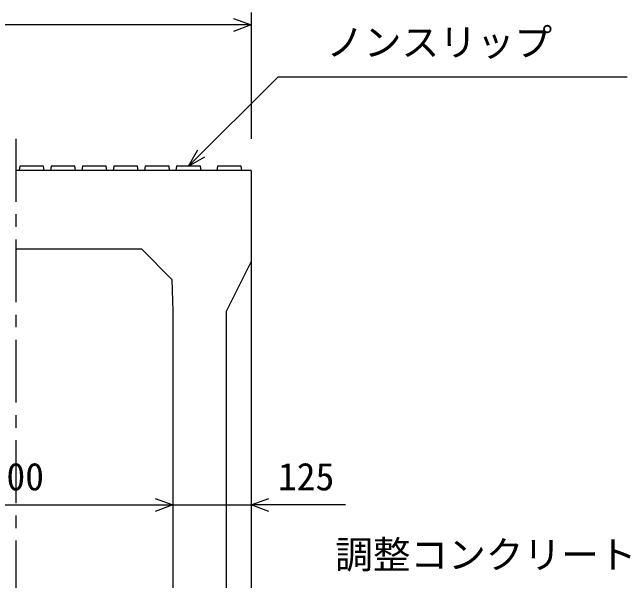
# Model space of a CAD drawing. Units: millimetres, scale not verified. Extents: x -16800 to 16800, y -5940 to 5940.
# Drawn here: x 1344 to 2330, y -593 to 312 of the extents above; entities that cross this region are included whole.
import ezdxf
from ezdxf.enums import TextEntityAlignment as Align

# ---------------------------------------------------------------- set-up
doc = ezdxf.new("R2010")
doc.units = ezdxf.units.MM
doc.header["$LTSCALE"] = 20
doc.linetypes.add('CHAIN1', pattern=[8, 5, -1, 1, -1])
for name, color, linetype, lineweight in [('0-0_DIM', 7, 'Continuous', 25), ('0-2_HATCH', 6, 'Continuous', 25), ('0-5_OUTLINE', 3, 'Continuous', 25)]:
    doc.layers.add(name, color=color, linetype=linetype, lineweight=lineweight)
doc.styles.add('ＭＳ ゴシック', font='')
doc.styles.get('ＭＳ ゴシック').set_extended_font_data('MS Gothic')

msp = doc.modelspace()

# ---------------------------------------------------------------- linework, layer by layer
at = {"layer": '0-0_DIM'}
for p, q in [((1725, 312.39), (1725, 110.65)), ((1725, 292.39), (975, 292.39)), ((1625, 67.15), (1767.21, 209.36)), ((2324.1, 209.36), (1767.21, 209.36)), ((1625, 67.15), (1640, 93.13)), ((1625, 67.15), (1650.98, 82.15)), ((1100, -472.39), (1600, -472.39)), ((1600, -472.39), (1725, -472.39)), ((1875.36, -472.39), (1725, -472.39))]:
    msp.add_line(p, q, dxfattribs=at)
at = {"layer": '0-0_DIM', "linetype": 'CHAIN1'}
msp.add_line((1350, 110.65), (1350, -1414.35), dxfattribs=at)
at = {"layer": '0-0_DIM'}
for points in [[(1696.85, 302.65), (1725.04, 292.39), (1696.85, 282.13)], [(1571.81, -462.13), (1600, -472.39), (1571.81, -482.65)], [(1753.19, -482.65), (1725, -472.39), (1753.19, -462.13)]]:
    msp.add_lwpolyline(points, dxfattribs=at)
at = {"layer": '0-2_HATCH'}
for p, q in [((1395, 60.65), (1394, 67.15)), ((1445, 60.65), (1444, 67.15)), ((1495, 60.65), (1494, 67.15)), ((1545, 60.65), (1544, 67.15)), ((1595, 60.65), (1594, 67.15)), ((1645, 60.65), (1644, 67.15)), ((1710, 60.65), (1709, 67.15))]:
    msp.add_line(p, q, dxfattribs=at)
for points in [[(1394, 67.15), (1356, 67.15), (1355, 60.65)], [(1444, 67.15), (1406, 67.15), (1405, 60.65)], [(1494, 67.15), (1456, 67.15), (1455, 60.65)], [(1544, 67.15), (1506, 67.15), (1505, 60.65)], [(1594, 67.15), (1556, 67.15), (1555, 60.65)], [(1644, 67.15), (1606, 67.15), (1605, 60.65)], [(1709, 67.15), (1671, 67.15), (1670, 60.65)]]:
    msp.add_lwpolyline(points, dxfattribs=at)
at = {"layer": '0-5_OUTLINE'}
for p, q in [((1725, 60.65), (1350, 60.65)), ((1725, 60.65), (1725, -1009.35)), ((1350, -64.35), (1550, -64.35)), ((1725, -84.35), (1685, -164.35)), ((1600, -164.35), (1600, -1114.35)), ((1685, -164.35), (1685, -1114.35))]:
    msp.add_line(p, q, dxfattribs=at)
msp.add_lwpolyline([(1550, -64.35), (1598.72, -113.07), (1600, -164.35)], dxfattribs=at)

# ---------------------------------------------------------------- texts
at = {"layer": '0-0_DIM', "style": 'ＭＳ ゴシック'}
for s, p in [('ノンスリップ', (1844.52, 229.54)), ('500', (1305, -462.39)), ('125', (1767.56, -462.39)), ('調整コンクリート', (1858.73, -586.8))]:
    msp.add_text(s, height=43.99, dxfattribs=at).set_placement(p, align=Align.BOTTOM_LEFT)

doc.saveas('drawing.dxf')
